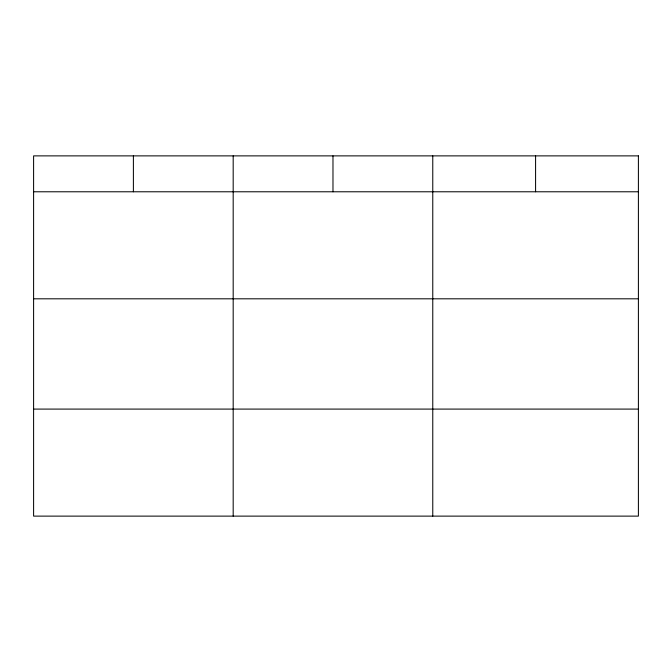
<?xml version="1.0" encoding="UTF-8"?>
<svg xmlns="http://www.w3.org/2000/svg" width="672" height="672" viewBox="0 0 672 672"><rect width="100%" height="100%" fill="white"/><g stroke="black" fill="none" stroke-linecap="round" stroke-linejoin="round"><path stroke-width="1.01" d="M33.6 191.78L638.4 191.78M33.6 298.813L638.4 298.813M33.6 409.088L638.4 409.088M535.584 155.879L535.584 191.78M432.768 155.879L432.768 516.121M332.976 155.879L332.976 191.78M233.184 155.879L233.184 516.121M133.392 155.879L133.392 191.78M638.4 155.879L33.6 155.879L33.6 516.121L638.4 516.121L638.4 155.879"/></g></svg>
